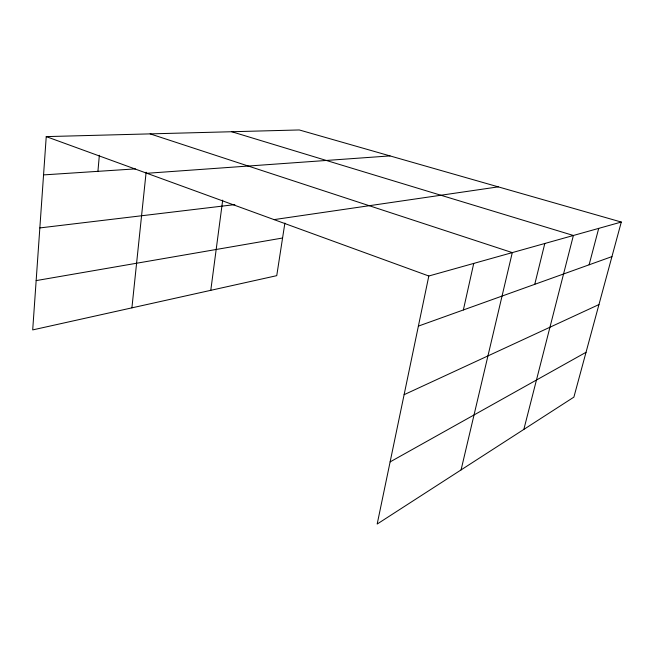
<?xml version="1.0" encoding="UTF-8"?>
<svg xmlns="http://www.w3.org/2000/svg" width="654" height="654" viewBox="0 0 654 654"><rect width="100%" height="100%" fill="white"/><g stroke="black" fill="none" stroke-linecap="round" stroke-linejoin="round"><path stroke-width="0.98" d="M621.3 222.049L428.82 276.004L377.178 524.042L573.885 397.125L621.3 222.049L299.279 129.958L46.238 136.612L32.7 329.91L276.748 275.661L284.882 223.071M97.928 171.34L99.351 155.268M131.912 307.854L146.128 172.206M210.784 290.327L222.695 200.116M463.359 309.963L473.741 263.407M461.078 469.907L512.286 252.607L150.15 133.874M534.751 284.327L544.807 243.492M523.846 429.408L573.386 235.481L231.729 131.732M589.107 264.805L598.712 228.385M390.119 461.904L586.017 352.302M404.115 394.689L598.95 304.56M418.388 326.109L611.94 256.605M36.158 280.599L282.569 238.015M274.051 219.613L498.274 186.864M39.845 227.927L234.851 204.612M146.905 173.285L390.029 155.905M43.556 174.904L135.411 168.887M46.238 136.612L428.82 276.004"/></g></svg>
